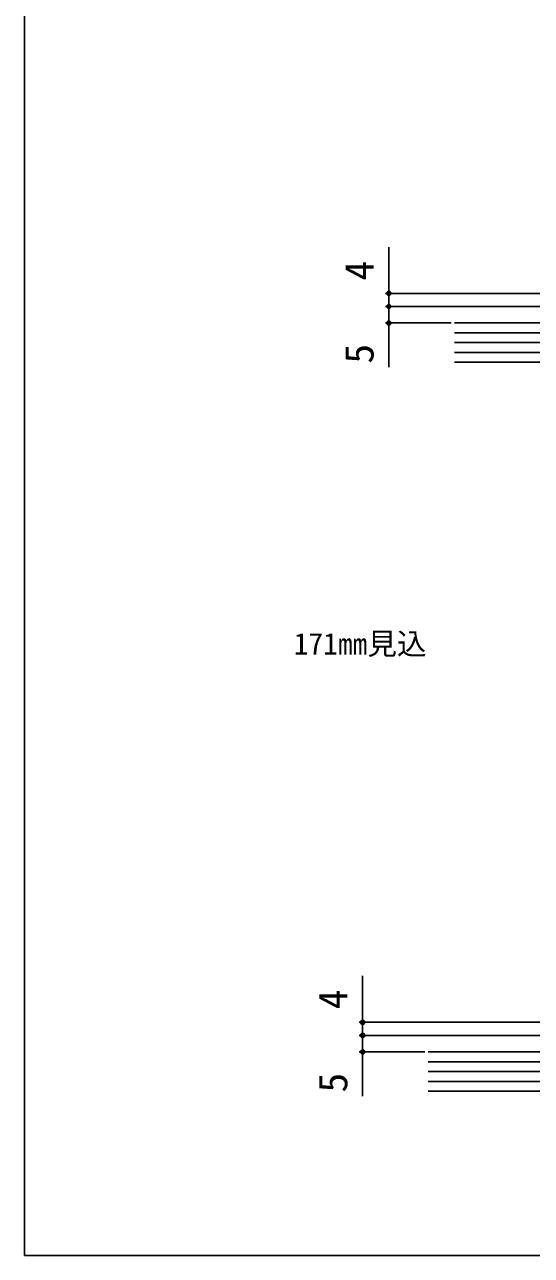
# Model space of a CAD drawing. Units: millimetres, scale not verified. Extents: x -525 to 525, y -783 to 779.
# Drawn here: x -525 to -370.5, y -783.4 to -408.5 of the extents above; entities that cross this region are included whole.
import ezdxf
from ezdxf.enums import TextEntityAlignment as Align

# ---------------------------------------------------------------- set-up
doc = ezdxf.new("R2010")
doc.units = ezdxf.units.MM
doc.header["$LTSCALE"] = 4
for name, color, linetype in [('0-1_USER1', 3, 'Continuous'), ('0-5_YKK_D', 6, 'Continuous'), ('0-6_YKK_ZWAK', 7, 'Continuous'), ('0-7_YSS_K', 3, 'Continuous')]:
    doc.layers.add(name, color=color, linetype=linetype)
doc.styles.add('ＭＳ ゴシック', font='')
doc.styles.get('ＭＳ ゴシック').set_extended_font_data('MS Gothic')

msp = doc.modelspace()

# ---------------------------------------------------------------- linework, layer by layer
at = {"layer": '0-5_YKK_D'}
for p, q in [((-280.994, -490.4), (-414.994, -490.4)), ((-273.394, -494.4), (-414.994, -494.4)), ((-273.394, -494.4), (-414.994, -494.4)), ((-394.994, -499.4), (-414.994, -499.4)), ((-280.994, -712.4), (-422.994, -712.4)), ((-273.394, -716.4), (-422.994, -716.4)), ((-273.394, -716.4), (-422.994, -716.4)), ((-402.994, -721.4), (-422.994, -721.4))]:
    msp.add_line(p, q, dxfattribs=at)
for points in [[(-413.994, -494.4), (-413.994, -490.4), (-413.994, -476.282)], [(-413.994, -494.4), (-413.994, -499.4), (-413.994, -512.905)], [(-421.994, -716.4), (-421.994, -712.4), (-421.994, -698.282)], [(-421.994, -716.4), (-421.994, -721.4), (-421.994, -734.905)]]:
    msp.add_lwpolyline(points, dxfattribs=at)
for centre in [(-413.994, -490.4), (-413.994, -494.4), (-413.994, -494.4), (-413.994, -499.4), (-421.994, -712.4), (-421.994, -716.4), (-421.994, -716.4), (-421.994, -721.4)]:
    msp.add_circle(centre, 0.637, dxfattribs=at)
at = {"layer": '0-6_YKK_ZWAK'}
msp.add_line((-525, 746.6), (-525, -783.4), dxfattribs=at)
msp.add_lwpolyline([(-525, -783.4), (525, -783.4), (525, 746.6)], dxfattribs=at)
at = {"layer": '0-7_YSS_K'}
for p, q in [((-393.994, -499.4), (-173.994, -499.4)), ((-393.994, -502.4), (-173.994, -502.4)), ((-393.994, -505.4), (-173.994, -505.4)), ((-393.994, -508.4), (-173.994, -508.4)), ((-393.994, -511.4), (-173.994, -511.4)), ((-401.994, -721.4), (-150.994, -721.4)), ((-401.994, -724.4), (-150.994, -724.4)), ((-401.994, -727.4), (-150.994, -727.4)), ((-401.994, -730.4), (-150.994, -730.4)), ((-401.994, -733.4), (-150.994, -733.4))]:
    msp.add_line(p, q, dxfattribs=at)

# ---------------------------------------------------------------- texts
at = {"layer": '0-1_USER1', "style": 'ＭＳ ゴシック'}
msp.add_text('171㎜見込', height=6.598, dxfattribs=at).set_placement((-442.994, -602.4), align=Align.BOTTOM_LEFT)
at = {"layer": '0-5_YKK_D', "style": 'ＭＳ ゴシック'}
for s, p in [('4', (-415.994, -486.464)), ('5', (-415.994, -511.791)), ('4', (-423.994, -708.464)), ('5', (-423.994, -733.791))]:
    msp.add_text(s, height=8.798, rotation=90, dxfattribs=at).set_placement(p, align=Align.BOTTOM_LEFT)

doc.saveas('drawing.dxf')
